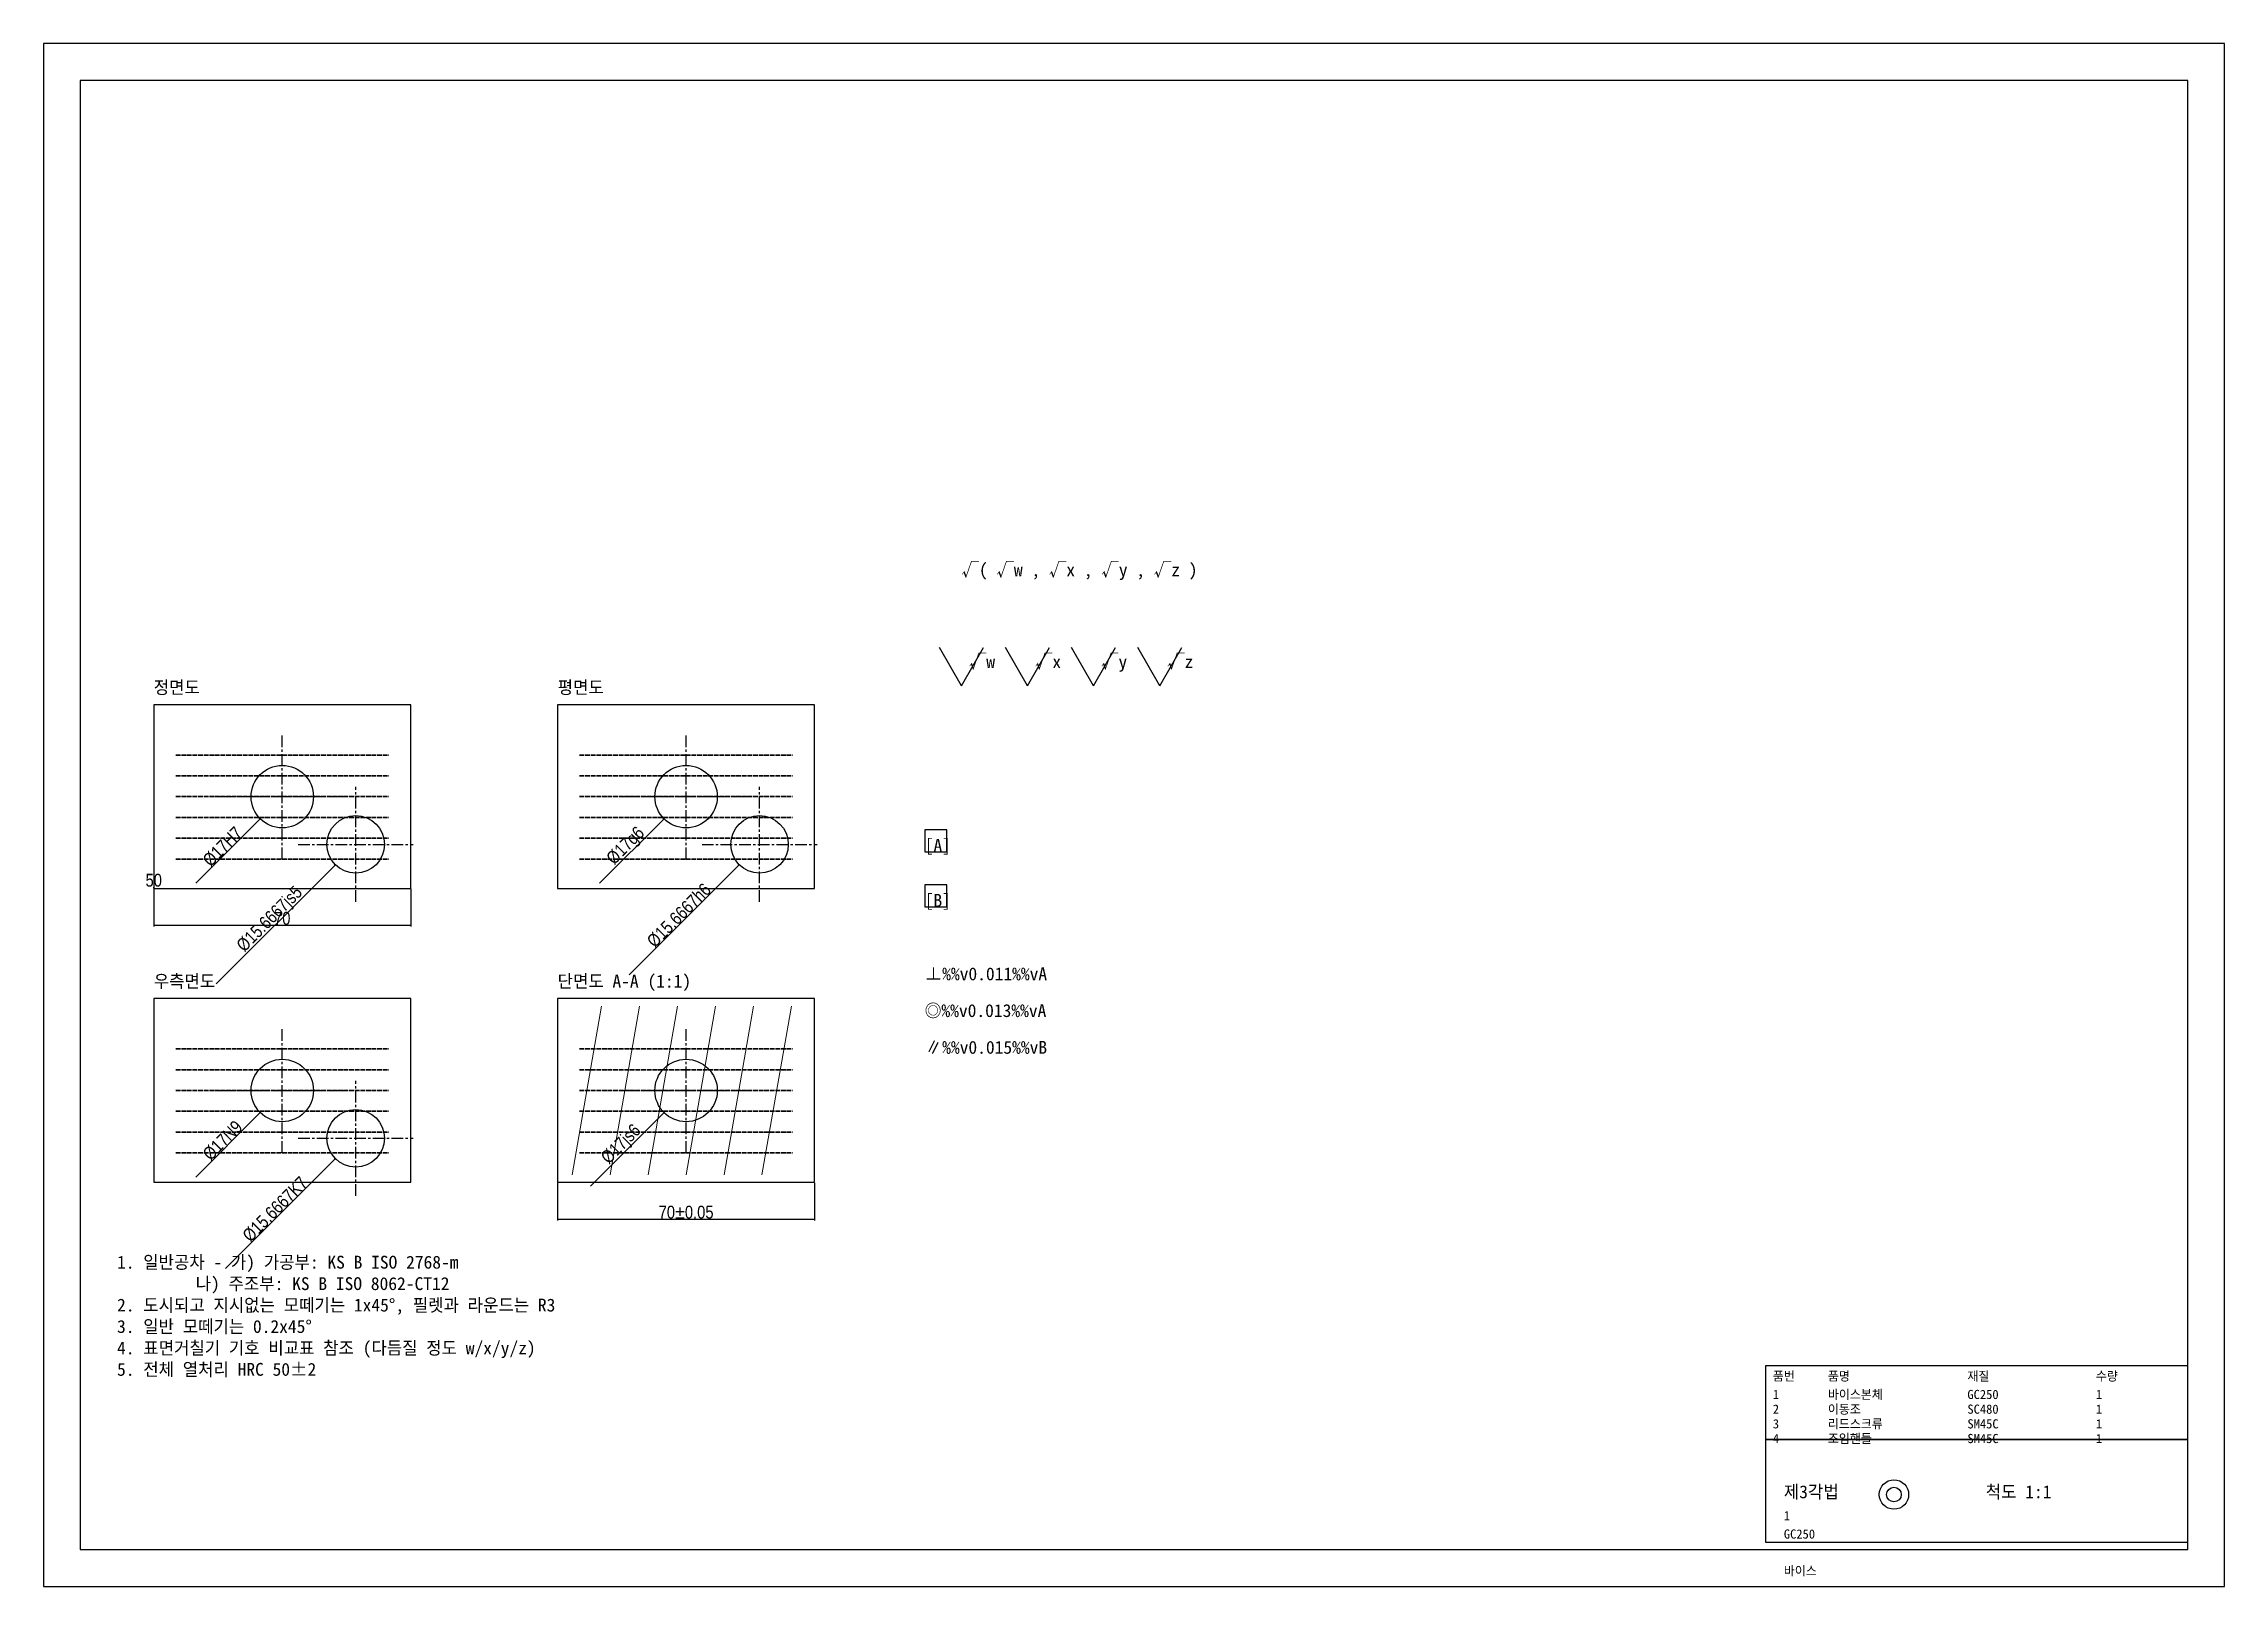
# Model space of a CAD drawing. Header units: millimetres. Extents: x 0 to 594, y 0 to 420.
import ezdxf

# ---------------------------------------------------------------- set-up
doc = ezdxf.new("R2010")
doc.units = ezdxf.units.MM
doc.linetypes.add('CENTER', pattern=[5.08, 3.175, -0.635, 0.635, -0.635])
doc.linetypes.add('DASHED', pattern=[1.524, 1.27, -0.254])
for name, color, linetype, lineweight in [('CENTER', 7, 'CENTER', 25), ('HATCH', 7, 'Continuous', 18), ('은선', 7, 'DASHED', 35)]:
    doc.layers.add(name, color=color, linetype=linetype, lineweight=lineweight)
doc.styles.add('OpenSansCondensed-Light', font='OpenSansCondensed-Light.ttf')
doc.dimstyles.new('EZ_RADIUS', dxfattribs={"dimtxt": 3.5, "dimasz": 0.25, "dimexe": 0.375, "dimexo": 0.125, "dimgap": 0.1, "dimtad": 1, "dimlfac": 100, "dimzin": 12, "dimdsep": 46, "dimtxsty": 'OpenSansCondensed-Light', "dimblk": 'CLOSEDBLANK', "dimcen": 0, "dimazin": 3, "dimtfac": 0.5, "dimtofl": 0, "dimtmove": 1, "dimatfit": 3})
doc.dimstyles.new('EZDXF', dxfattribs={"dimtxt": 3.5, "dimasz": 0.175, "dimexe": 0.375, "dimexo": 0.125, "dimgap": 0.1, "dimtad": 1, "dimlfac": 100, "dimzin": 12, "dimdsep": 46, "dimtxsty": 'OpenSansCondensed-Light', "dimblk": 'ARCHTICK', "dimcen": 2.5, "dimazin": 3, "dimtfac": 0.5, "dimtmove": 2, "dimatfit": 3})

# ---------------------------------------------------------------- blocks, each defined once
blk = doc.blocks.new('TITLE')
for tag, p in [('PART_NUMBER', (0, 0)), ('MATERIAL', (0, -5)), ('DESIGNER', (0, -10)), ('DESCRIPTION', (0, -15))]:
    blk.add_attdef(tag, p, '', height=2.5)
blk = doc.blocks.new('*U1')
blk.add_blockref('TITLE', (0, 0)).add_auto_attribs({'PART_NUMBER': '1', 'MATERIAL': 'GC250', 'DESCRIPTION': '바이스'})
blk = doc.blocks.new('_CLOSEDBLANK')
at = {"color": 0, "linetype": 'BYBLOCK'}
blk.add_lwpolyline([(-1, 0.2), (0, 0), (-1, -0.2)], close=True, dxfattribs=at)
blk = doc.blocks.new('*D2')
blk.add_line((58.81, 208.81), (41.42, 191.42))
at = {"layer": 'Defpoints'}
for p in [(65, 215), (58.99, 208.99)]:
    blk.add_point(p, dxfattribs=at)
at = {"xscale": 0.25, "yscale": 0.25, "rotation": 44.99999999999997}
blk.add_blockref('_CLOSEDBLANK', (58.99, 208.99), dxfattribs=at)
at = {"insert": (48.77, 201.39), "char_height": 3.5, "attachment_point": 5, "rotation": 45, "style": 'OpenSansCondensed-Light'}
blk.add_mtext('%%c17H7', dxfattribs=at)
blk = doc.blocks.new('*D3')
blk.add_line((79.28, 196.28), (47.04, 164.04))
at = {"layer": 'Defpoints'}
for p in [(85, 202), (79.46, 196.46)]:
    blk.add_point(p, dxfattribs=at)
at = {"xscale": 0.25, "yscale": 0.25, "rotation": 45}
blk.add_blockref('_CLOSEDBLANK', (79.46, 196.46), dxfattribs=at)
at = {"insert": (61.82, 181.43), "char_height": 3.5, "attachment_point": 5, "rotation": 45, "style": 'OpenSansCondensed-Light'}
blk.add_mtext('%%c15.6667js5', dxfattribs=at)
blk = doc.blocks.new('*D4')
blk.add_line((168.81, 208.81), (151.42, 191.42))
at = {"layer": 'Defpoints'}
for p in [(175, 215), (168.99, 208.99)]:
    blk.add_point(p, dxfattribs=at)
at = {"xscale": 0.25, "yscale": 0.25, "rotation": 45}
blk.add_blockref('_CLOSEDBLANK', (168.99, 208.99), dxfattribs=at)
at = {"insert": (158.77, 201.39), "char_height": 3.5, "attachment_point": 5, "rotation": 45, "style": 'OpenSansCondensed-Light'}
blk.add_mtext('%%c17g6', dxfattribs=at)
blk = doc.blocks.new('*D5')
blk.add_line((189.28, 196.28), (159.52, 166.52))
at = {"layer": 'Defpoints'}
for p in [(195, 202), (189.46, 196.46)]:
    blk.add_point(p, dxfattribs=at)
at = {"xscale": 0.25, "yscale": 0.25, "rotation": 45}
blk.add_blockref('_CLOSEDBLANK', (189.46, 196.46), dxfattribs=at)
at = {"insert": (173.06, 182.67), "char_height": 3.5, "attachment_point": 5, "rotation": 45, "style": 'OpenSansCondensed-Light'}
blk.add_mtext('%%c15.6667h6', dxfattribs=at)
blk = doc.blocks.new('*D6')
blk.add_line((58.81, 128.81), (41.42, 111.42))
at = {"layer": 'Defpoints'}
for p in [(65, 135), (58.99, 128.99)]:
    blk.add_point(p, dxfattribs=at)
at = {"xscale": 0.25, "yscale": 0.25, "rotation": 44.99999999999997}
blk.add_blockref('_CLOSEDBLANK', (58.99, 128.99), dxfattribs=at)
at = {"insert": (48.77, 121.39), "char_height": 3.5, "attachment_point": 5, "rotation": 45, "style": 'OpenSansCondensed-Light'}
blk.add_mtext('%%c17N9', dxfattribs=at)
blk = doc.blocks.new('*D7')
blk.add_line((79.28, 116.28), (49.52, 86.52))
at = {"layer": 'Defpoints'}
for p in [(85, 122), (79.46, 116.46)]:
    blk.add_point(p, dxfattribs=at)
at = {"xscale": 0.25, "yscale": 0.25, "rotation": 45}
blk.add_blockref('_CLOSEDBLANK', (79.46, 116.46), dxfattribs=at)
at = {"insert": (63.06, 102.67), "char_height": 3.5, "attachment_point": 5, "rotation": 45, "style": 'OpenSansCondensed-Light'}
blk.add_mtext('%%c15.6667K7', dxfattribs=at)
blk = doc.blocks.new('*D8')
blk.add_line((168.81, 128.81), (148.94, 108.94))
at = {"layer": 'Defpoints'}
for p in [(175, 135), (168.99, 128.99)]:
    blk.add_point(p, dxfattribs=at)
at = {"xscale": 0.25, "yscale": 0.25, "rotation": 45}
blk.add_blockref('_CLOSEDBLANK', (168.99, 128.99), dxfattribs=at)
at = {"insert": (157.53, 120.15), "char_height": 3.5, "attachment_point": 5, "rotation": 45, "style": 'OpenSansCondensed-Light'}
blk.add_mtext('%%c17js6', dxfattribs=at)
blk = doc.blocks.new('_ARCHTICK')
at = {"color": 0, "linetype": 'BYBLOCK', "const_width": 0.15}
blk.add_lwpolyline([(-0.5, -0.5), (0.5, 0.5)], dxfattribs=at)

msp = doc.modelspace()

# ---------------------------------------------------------------- linework, layer by layer
for p, q in [((250, 245.2), (244, 255.5923)), ((250, 245.2), (256, 255.5923)), ((268, 245.2), (262, 255.5923)), ((268, 245.2), (274, 255.5923)), ((286, 245.2), (280, 255.5923)), ((286, 245.2), (292, 255.5923)), ((304, 245.2), (298, 255.5923)), ((304, 245.2), (310, 255.5923))]:
    msp.add_line(p, q)
for points in [[(0, 0), (594, 0), (594, 420), (0, 420)], [(10, 10), (584, 10), (584, 410), (10, 410)], [(30, 190), (100, 190), (100, 240), (30, 240)], [(140, 190), (210, 190), (210, 240), (140, 240)], [(240, 200), (246, 200), (246, 206), (240, 206)], [(240, 185), (246, 185), (246, 191), (240, 191)], [(30, 110), (100, 110), (100, 160), (30, 160)], [(140, 110), (210, 110), (210, 160), (140, 160)], [(469, 40), (584, 40), (584, 60), (469, 60)], [(469, 12), (584, 12), (584, 40), (469, 40)]]:
    msp.add_lwpolyline(points, close=True)
for centre, radius in [((65, 215), 8.5), ((175, 215), 8.5), ((85, 202), 7.83333), ((195, 202), 7.83333), ((65, 135), 8.5), ((175, 135), 8.5), ((85, 122), 7.83333), ((504, 25), 4), ((504, 25), 2)]:
    msp.add_circle(centre, radius)
at = {"layer": 'CENTER'}
for p, q in [((65, 198), (65, 232)), ((175, 198), (175, 232)), ((48, 215), (82, 215)), ((85, 186.33333), (85, 217.66667)), ((158, 215), (192, 215)), ((195, 186.33333), (195, 217.66667)), ((69.33333, 202), (100.66667, 202)), ((179.33333, 202), (210.66667, 202)), ((65, 118), (65, 152)), ((175, 118), (175, 152)), ((85, 106.33333), (85, 137.66667)), ((48, 135), (82, 135)), ((158, 135), (192, 135)), ((69.33333, 122), (100.66667, 122))]:
    msp.add_line(p, q, dxfattribs=at)
at = {"layer": 'HATCH'}
for p, q in [((144, 112), (152, 158)), ((154.33333, 112), (162.33333, 158)), ((164.66667, 112), (172.66667, 158)), ((175, 112), (183, 158)), ((185.33333, 112), (193.33333, 158)), ((195.66667, 112), (203.66667, 158))]:
    msp.add_line(p, q, dxfattribs=at)
at = {"layer": '은선'}
for p, q in [((36, 226.33333), (94, 226.33333)), ((146, 226.33333), (204, 226.33333)), ((36, 220.66667), (94, 220.66667)), ((146, 220.66667), (204, 220.66667)), ((36, 215), (94, 215)), ((146, 215), (204, 215)), ((36, 209.33333), (94, 209.33333)), ((146, 209.33333), (204, 209.33333)), ((36, 203.66667), (94, 203.66667)), ((146, 203.66667), (204, 203.66667)), ((36, 198), (94, 198)), ((146, 198), (204, 198)), ((36, 146.33333), (94, 146.33333)), ((146, 146.33333), (204, 146.33333)), ((36, 140.66667), (94, 140.66667)), ((146, 140.66667), (204, 140.66667)), ((36, 135), (94, 135)), ((146, 135), (204, 135)), ((36, 129.33333), (94, 129.33333)), ((146, 129.33333), (204, 129.33333)), ((36, 123.66667), (94, 123.66667)), ((146, 123.66667), (204, 123.66667)), ((36, 118), (94, 118)), ((146, 118), (204, 118))]:
    msp.add_line(p, q, dxfattribs=at)

# ---------------------------------------------------------------- block references
msp.add_blockref('*U1', (474, 18))

# ---------------------------------------------------------------- texts
for s, height, p in [('√( √w , √x , √y , √z )', 3.5, (250, 275)), ('√w', 3.5, (252, 250)), ('√x', 3.5, (270, 250)), ('√y', 3.5, (288, 250)), ('√z', 3.5, (306, 250)), ('정면도', 3.5, (30, 243)), ('평면도', 3.5, (140, 243)), ('[A]', 3.5, (240, 200)), ('[B]', 3.5, (240, 185)), ('우측면도', 3.5, (30, 163)), ('단면도 A-A (1:1)', 3.5, (140, 163)), ('⊥%%v0.011%%vA', 3.5, (240, 165)), ('◎%%v0.013%%vA', 3.5, (240, 155)), ('∥%%v0.015%%vB', 3.5, (240, 145)), ('품번', 2.5, (471, 56)), ('품명', 2.5, (486, 56)), ('바이스본체', 2.5, (486, 51)), ('재질', 2.5, (524, 56)), ('GC250', 2.5, (524, 51)), ('수량', 2.5, (559, 56)), ('2', 2.5, (471, 47)), ('1', 2.5, (471, 51)), ('이동조', 2.5, (486, 47)), ('SC480', 2.5, (524, 47)), ('1', 2.5, (559, 51)), ('1', 2.5, (559, 47)), ('3', 2.5, (471, 43)), ('조임핸들', 2.5, (486, 39)), ('리드스크류', 2.5, (486, 43)), ('SM45C', 2.5, (524, 43)), ('1', 2.5, (559, 43)), ('4', 2.5, (471, 39)), ('SM45C', 2.5, (524, 39)), ('1', 2.5, (559, 39)), ('제3각법', 3.5, (474, 24)), ('척도 1:1', 3.5, (529, 24))]:
    msp.add_text(s, height=height).set_placement(p)
at = {"insert": (20, 90), "char_height": 3.5, "attachment_point": 1}
msp.add_mtext('1. 일반공차 - 가) 가공부: KS B ISO 2768-m\\P         나) 주조부: KS B ISO 8062-CT12\\P2. 도시되고 지시없는 모떼기는 1x45°, 필렛과 라운드는 R3\\P3. 일반 모떼기는 0.2x45°\\P4. 표면거칠기 기호 비교표 참조 (다듬질 정도 w/x/y/z)\\P5. 전체 열처리 HRC 50±2', dxfattribs=at)

# ---------------------------------------------------------------- dimensions: what is measured, and where the dimension line sits
for base, p1, p2, text in [((30, 190), (30, 190), (30, 240), '50'), ((30, 180), (30, 190), (100, 190), '70'), ((140, 100), (140, 110), (210, 110), '70±0.05')]:
    msp.add_linear_dim(base=base, p1=p1, p2=p2, text=text, dimstyle='EZDXF').render()
for p1, p2, text, picture, middle in [((71.01041, 221.01041), (58.98959, 208.98959), '%%c17H7', '*D2', (48.7719, 201.38819)), ((181.01041, 221.01041), (168.98959, 208.98959), '%%c17g6', '*D4', (158.7719, 201.38819)), ((90.539, 207.539), (79.461, 196.461), '%%c15.6667js5', '*D3', (61.81868, 181.43498)), ((200.539, 207.539), (189.461, 196.461), '%%c15.6667h6', '*D5', (173.05612, 182.67241)), ((71.01041, 141.01041), (58.98959, 128.98959), '%%c17N9', '*D6', (48.7719, 121.38819)), ((181.01041, 141.01041), (168.98959, 128.98959), '%%c17js6', '*D8', (157.53446, 120.15076)), ((90.539, 127.539), (79.461, 116.461), '%%c15.6667K7', '*D7', (63.05612, 102.67241))]:
    dim = msp.add_diameter_dim_2p(p1=p1, p2=p2, text=text, dimstyle='EZ_RADIUS')
    dim.commit()
    dim.dimension.update_dxf_attribs({"geometry": picture, "text_midpoint": middle})

doc.saveas('drawing.dxf')
